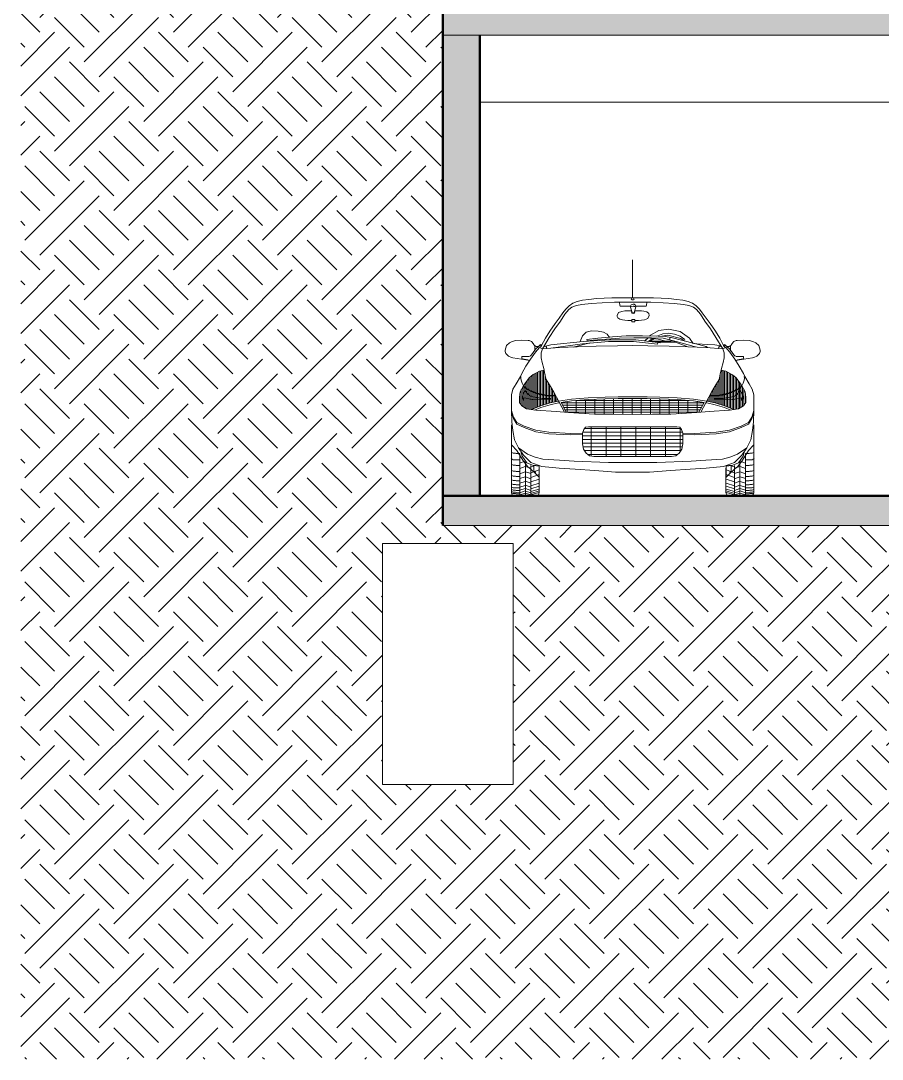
# Model space of a CAD drawing. Header units: millimetres. Extents: x 1135 to 1350, y 205 to 283.
# Drawn here: x 1294.64 to 1300.44, y 206.51 to 213.5 of the extents above; entities that cross this region are included whole.
import ezdxf

# ---------------------------------------------------------------- set-up
doc = ezdxf.new("R2010")
doc.units = ezdxf.units.MM
doc.header["$LTSCALE"] = 10
doc.header["$PDMODE"] = 1
doc.layers.get('0').update_dxf_attribs({"color": 90})
for name, color, linetype, lineweight in [('CARROS', 252, 'Continuous', 13), ('CINZA', 252, 'Continuous', 13), ('HACHT', 90, 'Continuous', 9), ('PAREDES 2', 50, 'Continuous', 50), ('PN-01', 90, 'Continuous', 13)]:
    doc.layers.add(name, color=color, linetype=linetype, lineweight=lineweight)

# ---------------------------------------------------------------- blocks, each defined once
blk = doc.blocks.new('ford ka frente')
for p, q in [((0.0011, 1.3332), (0.0011, 1.5887)), ((-0.2417, 1.3286), (-0.2938, 1.3218)), ((-0.1917, 1.3308), (-0.2417, 1.3286)), ((-0.1383, 1.3332), (-0.1917, 1.3308)), ((-0.0732, 1.3332), (-0.1383, 1.3332)), ((0.0011, 1.3332), (-0.0732, 1.3332)), ((-0.009, 1.3212), (-0.0054, 1.3306)), ((-0.0054, 1.3306), (0.0011, 1.3332)), ((0.0076, 1.3306), (0.0011, 1.3332)), ((0.0011, 1.3332), (0.0753, 1.3332)), ((0.0112, 1.3212), (0.0076, 1.3306)), ((0.0753, 1.3332), (0.1405, 1.3332)), ((0.1405, 1.3332), (0.1938, 1.3308)), ((0.1938, 1.3308), (0.2439, 1.3286)), ((0.2439, 1.3286), (0.2959, 1.3218)), ((-0.4263, 1.2787), (-0.4479, 1.2561)), ((-0.4277, 1.2526), (-0.4082, 1.2687)), ((-0.4017, 1.2953), (-0.4263, 1.2787)), ((-0.4082, 1.2687), (-0.3766, 1.2809)), ((-0.3722, 1.3084), (-0.4017, 1.2953)), ((-0.3766, 1.2809), (-0.3415, 1.2878)), ((-0.3361, 1.3165), (-0.3722, 1.3084)), ((-0.3415, 1.2878), (-0.2787, 1.2944)), ((-0.2938, 1.3218), (-0.3361, 1.3165)), ((-0.2787, 1.2944), (-0.2046, 1.2992)), ((-0.2046, 1.2992), (-0.121, 1.3028)), ((-0.121, 1.3028), (-0.0541, 1.3034)), ((-0.0859, 1.2808), (-0.0875, 1.3031)), ((-0.0541, 1.3034), (0.0011, 1.3034)), ((0.0562, 1.3034), (0.0011, 1.3034)), ((0.1231, 1.3028), (0.0562, 1.3034)), ((0.0953, 1.2808), (0.0969, 1.3031)), ((0.2068, 1.2992), (0.1231, 1.3028)), ((0.2809, 1.2944), (0.2068, 1.2992)), ((0.3436, 1.2878), (0.2809, 1.2944)), ((0.2959, 1.3218), (0.3382, 1.3165)), ((0.3382, 1.3165), (0.3744, 1.3084)), ((0.3788, 1.2809), (0.3436, 1.2878)), ((0.3744, 1.3084), (0.4039, 1.2953)), ((0.4104, 1.2687), (0.3788, 1.2809)), ((0.4039, 1.2953), (0.4284, 1.2787)), ((0.4299, 1.2526), (0.4104, 1.2687)), ((0.4284, 1.2787), (0.4501, 1.2561)), ((-0.4939, 1.1951), (-0.5201, 1.1583)), ((-0.468, 1.2315), (-0.4939, 1.1951)), ((-0.4854, 1.1762), (-0.4549, 1.2214)), ((-0.4479, 1.2561), (-0.468, 1.2315)), ((-0.4549, 1.2214), (-0.4277, 1.2526)), ((0.4571, 1.2214), (0.4299, 1.2526)), ((0.4501, 1.2561), (0.4701, 1.2315)), ((0.4876, 1.1762), (0.4571, 1.2214)), ((0.4701, 1.2315), (0.4961, 1.1951)), ((0.4961, 1.1951), (0.5223, 1.1583)), ((-0.5598, 1.0662), (-0.5218, 1.1224)), ((-0.5201, 1.1583), (-0.5561, 1.1072)), ((-0.5218, 1.1224), (-0.4854, 1.1762)), ((0.0144, 1.1709), (-0.0029, 1.1709)), ((0.524, 1.1224), (0.4876, 1.1762)), ((0.5223, 1.1583), (0.5582, 1.1072)), ((0.5619, 1.0662), (0.524, 1.1224)), ((-0.5854, 1.06), (-0.6116, 1.0124)), ((-0.606, 0.9888), (-0.5598, 1.0662)), ((-0.5561, 1.1072), (-0.5854, 1.06)), ((-0.3521, 1.0391), (-0.337, 1.0768)), ((-0.337, 1.0768), (-0.3127, 1.1011)), ((-0.3127, 1.1011), (-0.2759, 1.1103)), ((-0.3076, 1.0506), (-0.3055, 1.0419)), ((-0.2759, 1.1103), (-0.2314, 1.1086)), ((-0.2314, 1.1086), (-0.1962, 1.1019)), ((-0.1962, 1.1019), (-0.1711, 1.0868)), ((-0.1711, 1.0868), (-0.1543, 1.0651)), ((-0.1531, 1.0566), (-0.152, 1.0494)), ((0.5582, 1.1072), (0.5876, 1.06)), ((0.6082, 0.9888), (0.5619, 1.0662)), ((0.5876, 1.06), (0.6137, 1.0124)), ((-0.6252, 0.9969), (-0.6523, 0.9664)), ((-0.606, 0.9888), (-0.6252, 0.9969)), ((-0.6149, 1.0036), (-0.6187, 0.9995)), ((-0.6116, 1.0124), (-0.6149, 1.0036)), ((-0.606, 0.9888), (-0.6141, 0.9611)), ((-0.4923, 0.9989), (-0.606, 0.9888)), ((-0.3715, 1.0017), (-0.4923, 0.9989)), ((-0.245, 1.0073), (-0.3715, 1.0017)), ((-0.3055, 1.0419), (-0.2652, 1.0468)), ((-0.1017, 1.0087), (-0.245, 1.0073)), ((0.0011, 1.0115), (-0.1017, 1.0087)), ((0.0011, 1.0115), (0.1039, 1.0087)), ((0.1039, 1.0087), (0.2472, 1.0073)), ((0.1516, 1.034), (0.163, 1.0339)), ((0.163, 1.0339), (0.2592, 1.033)), ((0.1685, 1.0199), (0.1699, 1.032)), ((0.2472, 1.0073), (0.3737, 1.0017)), ((0.2592, 1.033), (0.2959, 1.0317)), ((0.3737, 1.0017), (0.4945, 0.9989)), ((0.4137, 1.0249), (0.4325, 1.0235)), ((0.4325, 1.0235), (0.5079, 1.0175)), ((0.4945, 0.9989), (0.6082, 0.9888)), ((0.5079, 1.0175), (0.5547, 1.0149)), ((0.5547, 1.0149), (0.5963, 1.0088)), ((0.6082, 0.9888), (0.6274, 0.9969)), ((0.6082, 0.9888), (0.6163, 0.9611)), ((0.6137, 1.0124), (0.6171, 1.0036)), ((0.6171, 1.0036), (0.6209, 0.9995)), ((0.6209, 0.9995), (0.6274, 0.9969)), ((0.6274, 0.9969), (0.6544, 0.9664)), ((-0.6875, 0.9194), (-0.7169, 0.8724)), ((-0.6523, 0.9664), (-0.6875, 0.9194)), ((-0.6141, 0.9611), (-0.6141, 0.9276)), ((-0.6141, 0.9276), (-0.6072, 0.8976)), ((0.6163, 0.9276), (0.6093, 0.8976)), ((0.6163, 0.9611), (0.6163, 0.9276)), ((0.6544, 0.9664), (0.6897, 0.9194)), ((0.6897, 0.9194), (0.7191, 0.8724)), ((-0.7169, 0.8724), (-0.744, 0.822)), ((-0.6266, 0.8381), (-0.5951, 0.8454)), ((-0.6182, 0.8401), (-0.6182, 0.6049)), ((-0.6082, 0.8424), (-0.6082, 0.608)), ((-0.6072, 0.8976), (-0.5977, 0.8567)), ((-0.5982, 0.8447), (-0.5982, 0.6111)), ((-0.5977, 0.8567), (-0.589, 0.8188)), ((0.5999, 0.8567), (0.5911, 0.8188)), ((0.6288, 0.8381), (0.5973, 0.8454)), ((0.6288, 0.8381), (0.5973, 0.8454)), ((0.6093, 0.8976), (0.5999, 0.8567)), ((0.6003, 0.8447), (0.6003, 0.6111)), ((0.6103, 0.8424), (0.6103, 0.608)), ((0.6203, 0.8401), (0.6203, 0.6049)), ((0.7191, 0.8724), (0.7461, 0.822)), ((-0.7542, 0.8028), (-0.7836, 0.7523)), ((-0.744, 0.822), (-0.7542, 0.8028)), ((-0.7505, 0.8022), (-0.7525, 0.7888)), ((-0.7525, 0.7888), (-0.7497, 0.7769)), ((-0.7497, 0.7769), (-0.7422, 0.7584)), ((-0.7252, 0.7544), (-0.707, 0.7777)), ((-0.7082, 0.7762), (-0.7082, 0.5851)), ((-0.707, 0.7777), (-0.695, 0.7931)), ((-0.6982, 0.789), (-0.6982, 0.5834)), ((-0.695, 0.7931), (-0.6793, 0.8066)), ((-0.6882, 0.799), (-0.6882, 0.5817)), ((-0.6793, 0.8066), (-0.6675, 0.8168)), ((-0.6782, 0.8076), (-0.6782, 0.5819)), ((-0.6682, 0.8161), (-0.6682, 0.5857)), ((-0.6675, 0.8168), (-0.6469, 0.8275)), ((-0.6582, 0.8216), (-0.6582, 0.5895)), ((-0.6482, 0.8268), (-0.6482, 0.5934)), ((-0.6469, 0.8275), (-0.6266, 0.8381)), ((-0.6382, 0.8321), (-0.6382, 0.5972)), ((-0.6282, 0.8373), (-0.6282, 0.6011)), ((-0.589, 0.8188), (-0.5807, 0.7831)), ((-0.5882, 0.8153), (-0.5882, 0.6141)), ((-0.5807, 0.7831), (-0.5528, 0.7359)), ((-0.5782, 0.7788), (-0.5782, 0.6172)), ((0.5829, 0.7831), (0.555, 0.7359)), ((0.5803, 0.7788), (0.5803, 0.6172)), ((0.5911, 0.8188), (0.5829, 0.7831)), ((0.5903, 0.8153), (0.5903, 0.6141)), ((0.649, 0.8275), (0.6288, 0.8381)), ((0.649, 0.8275), (0.6288, 0.8381)), ((0.6303, 0.8373), (0.6303, 0.6011)), ((0.6403, 0.8321), (0.6403, 0.5972)), ((0.6696, 0.8168), (0.649, 0.8275)), ((0.6696, 0.8168), (0.649, 0.8275)), ((0.6503, 0.8268), (0.6503, 0.5934)), ((0.6603, 0.8216), (0.6603, 0.5895)), ((0.6815, 0.8066), (0.6696, 0.8168)), ((0.6815, 0.8066), (0.6696, 0.8168)), ((0.6703, 0.8161), (0.6703, 0.5857)), ((0.6803, 0.8076), (0.6803, 0.5819)), ((0.6972, 0.7931), (0.6815, 0.8066)), ((0.6972, 0.7931), (0.6815, 0.8066)), ((0.6903, 0.799), (0.6903, 0.5817)), ((0.7092, 0.7777), (0.6972, 0.7931)), ((0.7092, 0.7777), (0.6972, 0.7931)), ((0.7003, 0.789), (0.7003, 0.5834)), ((0.7274, 0.7544), (0.7092, 0.7777)), ((0.7274, 0.7544), (0.7092, 0.7777)), ((0.7103, 0.7762), (0.7103, 0.5851)), ((0.7519, 0.7769), (0.7444, 0.7584)), ((0.7519, 0.7769), (0.7444, 0.7584)), ((0.7461, 0.822), (0.7564, 0.8028)), ((0.7547, 0.7888), (0.7519, 0.7769)), ((0.7547, 0.7888), (0.7519, 0.7769)), ((0.7527, 0.8022), (0.7547, 0.7888)), ((0.7527, 0.8022), (0.7547, 0.7888)), ((0.7564, 0.8028), (0.7858, 0.7523)), ((-0.8043, 0.7168), (-0.8139, 0.6796)), ((-0.7836, 0.7523), (-0.8043, 0.7168)), ((-0.7567, 0.6993), (-0.7611, 0.6625)), ((-0.7345, 0.7391), (-0.7567, 0.6993)), ((-0.7482, 0.7146), (-0.7482, 0.6098)), ((-0.7422, 0.7584), (-0.7345, 0.7391)), ((-0.7382, 0.7326), (-0.7382, 0.601)), ((-0.7345, 0.7391), (-0.7252, 0.7544)), ((-0.7282, 0.7495), (-0.7282, 0.5951)), ((-0.7182, 0.7634), (-0.7182, 0.5892)), ((-0.5682, 0.7619), (-0.5682, 0.6202)), ((-0.5582, 0.7449), (-0.5582, 0.6233)), ((-0.5528, 0.7359), (-0.5297, 0.6978)), ((-0.5482, 0.7282), (-0.5482, 0.6259)), ((-0.5382, 0.7117), (-0.5382, 0.6282)), ((0.555, 0.7359), (0.5319, 0.6978)), ((0.5403, 0.7117), (0.5403, 0.6282)), ((0.5503, 0.7282), (0.5503, 0.6259)), ((0.5603, 0.7449), (0.5603, 0.6233)), ((0.5703, 0.7619), (0.5703, 0.6202)), ((0.7203, 0.7634), (0.7203, 0.5892)), ((0.7367, 0.7391), (0.7274, 0.7544)), ((0.7367, 0.7391), (0.7274, 0.7544)), ((0.7303, 0.7495), (0.7303, 0.5951)), ((0.7444, 0.7584), (0.7367, 0.7391)), ((0.7444, 0.7584), (0.7367, 0.7391)), ((0.7367, 0.7391), (0.7588, 0.6993)), ((0.7403, 0.7326), (0.7403, 0.601)), ((0.7503, 0.7146), (0.7503, 0.6098)), ((0.7588, 0.6993), (0.7632, 0.6625)), ((0.7858, 0.7523), (0.8064, 0.7168)), ((0.8064, 0.7168), (0.8161, 0.6796)), ((-0.8139, 0.6796), (-0.8139, 0.637)), ((-0.8139, 0.6694), (-0.8139, 0.6268)), ((-0.8139, 0.637), (-0.8139, 0.5736)), ((-0.7611, 0.6625), (-0.7611, 0.6285)), ((-0.7582, 0.6868), (-0.7582, 0.6243)), ((-0.7323, 0.6437), (-0.7382, 0.6425)), ((-0.7321, 0.6585), (-0.7323, 0.6437)), ((-0.6729, 0.6487), (-0.7321, 0.6585)), ((-0.6183, 0.6511), (-0.6729, 0.6487)), ((-0.6682, 0.6663), (-0.6082, 0.6549)), ((-0.5482, 0.6468), (-0.6183, 0.6511)), ((-0.6082, 0.6549), (-0.5482, 0.6549)), ((-0.5539, 0.6246), (-0.4974, 0.6376)), ((-0.5482, 0.6549), (-0.5482, 0.6468)), ((-0.5297, 0.6978), (-0.4575, 0.563)), ((-0.5282, 0.6949), (-0.5282, 0.6305)), ((-0.5182, 0.6762), (-0.5182, 0.6328)), ((-0.5082, 0.6576), (-0.5082, 0.6351)), ((-0.4982, 0.6389), (-0.4982, 0.6374)), ((-0.4974, 0.6376), (-0.4096, 0.6506)), ((-0.4803, 0.6281), (-0.4096, 0.6385)), ((-0.4407, 0.5619), (-0.4407, 0.6339)), ((-0.4096, 0.6506), (-0.2989, 0.6592)), ((-0.4096, 0.6385), (-0.2989, 0.6472)), ((-0.3782, 0.5579), (-0.3782, 0.641)), ((-0.3765, 0.6411), (0.3787, 0.6411)), ((-0.3157, 0.5539), (-0.3157, 0.6459)), ((-0.2989, 0.6592), (-0.1828, 0.6636)), ((-0.2989, 0.6472), (-0.1828, 0.6515)), ((-0.2532, 0.5499), (-0.2532, 0.6489)), ((-0.1907, 0.5494), (-0.1907, 0.6512)), ((-0.1828, 0.6636), (-0.096, 0.6668)), ((-0.1828, 0.6515), (-0.096, 0.6548)), ((-0.1282, 0.5489), (-0.1282, 0.6536)), ((-0.096, 0.6668), (0.0011, 0.6668)), ((-0.096, 0.6548), (0.0011, 0.6548)), ((-0.0657, 0.5483), (-0.0657, 0.6548)), ((-0.0032, 0.5478), (-0.0032, 0.6548)), ((0.0981, 0.6668), (0.0011, 0.6668)), ((0.0981, 0.6548), (0.0011, 0.6548)), ((0.0593, 0.5483), (0.0593, 0.6548)), ((0.1849, 0.6636), (0.0981, 0.6668)), ((0.1849, 0.6515), (0.0981, 0.6548)), ((0.1218, 0.5488), (0.1218, 0.6539)), ((0.1843, 0.5493), (0.1843, 0.6516)), ((0.301, 0.6592), (0.1849, 0.6636)), ((0.301, 0.6472), (0.1849, 0.6515)), ((0.2468, 0.5499), (0.2468, 0.6492)), ((0.4117, 0.6506), (0.301, 0.6592)), ((0.4117, 0.6385), (0.301, 0.6472)), ((0.3093, 0.5533), (0.3093, 0.6465)), ((0.3718, 0.5574), (0.3718, 0.6416)), ((0.4996, 0.6376), (0.4117, 0.6506)), ((0.4824, 0.6281), (0.4117, 0.6385)), ((0.4343, 0.5614), (0.4343, 0.6352)), ((0.5319, 0.6978), (0.4597, 0.563)), ((0.556, 0.6246), (0.4996, 0.6376)), ((0.5003, 0.6389), (0.5003, 0.6374)), ((0.5103, 0.6576), (0.5103, 0.6351)), ((0.5203, 0.6762), (0.5203, 0.6328)), ((0.5303, 0.6949), (0.5303, 0.6305)), ((0.5503, 0.6549), (0.5503, 0.6468)), ((0.6103, 0.6549), (0.5503, 0.6549)), ((0.5503, 0.6468), (0.6205, 0.6511)), ((0.6703, 0.6663), (0.6103, 0.6549)), ((0.6205, 0.6511), (0.675, 0.6487)), ((0.675, 0.6487), (0.7343, 0.6585)), ((0.7343, 0.6585), (0.7344, 0.6437)), ((0.7344, 0.6437), (0.7403, 0.6425)), ((0.7603, 0.6868), (0.7603, 0.6243)), ((0.7632, 0.6625), (0.7632, 0.6285)), ((0.8161, 0.6796), (0.8161, 0.637)), ((0.8161, 0.6694), (0.8161, 0.6268)), ((0.8161, 0.637), (0.8161, 0.5736)), ((-0.8139, 0.6268), (-0.8139, 0.5634)), ((-0.8139, 0.5736), (-0.8117, 0.4979)), ((-0.8139, 0.5736), (-0.8009, 0.5298)), ((-0.8139, 0.5634), (-0.8009, 0.5196)), ((-0.7611, 0.6285), (-0.7449, 0.6049)), ((-0.7449, 0.6049), (-0.7124, 0.5858)), ((-0.7124, 0.5858), (-0.6504, 0.5755)), ((-0.6814, 0.5806), (-0.6179, 0.605)), ((-0.6595, 0.577), (-0.6179, 0.593)), ((-0.6504, 0.5755), (-0.5131, 0.5666)), ((-0.6179, 0.605), (-0.5539, 0.6246)), ((-0.6179, 0.593), (-0.5539, 0.6125)), ((-0.5539, 0.6125), (-0.4974, 0.6255)), ((-0.5131, 0.5666), (-0.4304, 0.5613)), ((-0.4974, 0.6255), (-0.4915, 0.6264)), ((-0.4803, 0.6281), (-0.4454, 0.563)), ((-0.4789, 0.6255), (0.4811, 0.6255)), ((-0.4705, 0.6099), (0.4727, 0.6099)), ((-0.4622, 0.5942), (0.4643, 0.5942)), ((-0.4538, 0.5786), (0.4559, 0.5786)), ((-0.4454, 0.563), (0.4476, 0.563)), ((-0.4304, 0.5613), (-0.2548, 0.55)), ((0.4326, 0.5613), (0.257, 0.55)), ((0.5153, 0.5666), (0.4326, 0.5613)), ((0.4824, 0.6281), (0.4476, 0.563)), ((0.4996, 0.6255), (0.4936, 0.6264)), ((0.556, 0.6125), (0.4996, 0.6255)), ((0.6525, 0.5755), (0.5153, 0.5666)), ((0.62, 0.605), (0.556, 0.6246)), ((0.62, 0.593), (0.556, 0.6125)), ((0.6835, 0.5806), (0.62, 0.605)), ((0.6617, 0.577), (0.62, 0.593)), ((0.7145, 0.5858), (0.6525, 0.5755)), ((0.747, 0.6049), (0.7145, 0.5858)), ((0.7632, 0.6285), (0.747, 0.6049)), ((0.8161, 0.5736), (0.8031, 0.5298)), ((0.8161, 0.5634), (0.8031, 0.5196)), ((0.8161, 0.5736), (0.8139, 0.4979)), ((0.8161, 0.6268), (0.8161, 0.5634)), ((-0.8117, 0.4979), (-0.8061, 0.4387)), ((-0.8009, 0.5298), (-0.7779, 0.4929)), ((-0.8009, 0.5196), (-0.7779, 0.4827)), ((-0.7779, 0.4929), (-0.7294, 0.4687)), ((-0.2548, 0.55), (-0.1323, 0.5489)), ((-0.1323, 0.5489), (0.0011, 0.5478)), ((0.1345, 0.5489), (0.0011, 0.5478)), ((0.257, 0.55), (0.1345, 0.5489)), ((0.78, 0.4929), (0.7316, 0.4687)), ((0.8031, 0.5298), (0.78, 0.4929)), ((0.8031, 0.5196), (0.78, 0.4827)), ((0.8139, 0.4979), (0.8082, 0.4387)), ((-0.8061, 0.4387), (-0.7948, 0.3767)), ((-0.7779, 0.4827), (-0.7294, 0.4585)), ((-0.7294, 0.4687), (-0.6509, 0.441)), ((-0.7294, 0.4585), (-0.6509, 0.4308)), ((-0.6509, 0.441), (-0.5621, 0.4272)), ((-0.6509, 0.4308), (-0.5621, 0.417)), ((-0.5621, 0.4272), (-0.4171, 0.4197)), ((-0.4171, 0.4197), (-0.337, 0.4224)), ((-0.3278, 0.446), (-0.337, 0.4224)), ((-0.337, 0.4224), (-0.337, 0.3828)), ((-0.3346, 0.4286), (0.3368, 0.4286)), ((-0.3169, 0.4612), (-0.3278, 0.446)), ((-0.3223, 0.4536), (0.3245, 0.4536)), ((-0.2958, 0.4648), (-0.3169, 0.4612)), ((0.0011, 0.4648), (-0.2958, 0.4648)), ((-0.2782, 0.2675), (-0.2782, 0.4648)), ((-0.1782, 0.2653), (-0.1782, 0.4648)), ((-0.0782, 0.2653), (-0.0782, 0.4648)), ((0.0011, 0.4648), (0.298, 0.4648)), ((0.0218, 0.2653), (0.0218, 0.4648)), ((0.1218, 0.2653), (0.1218, 0.4648)), ((0.2218, 0.2653), (0.2218, 0.4648)), ((0.298, 0.4648), (0.3191, 0.4612)), ((0.3191, 0.4612), (0.3299, 0.446)), ((0.3218, 0.298), (0.3218, 0.4573)), ((0.3299, 0.446), (0.3392, 0.4224)), ((0.3392, 0.4224), (0.3392, 0.3828)), ((0.4192, 0.4197), (0.3392, 0.4224)), ((0.5642, 0.4272), (0.4192, 0.4197)), ((0.6531, 0.441), (0.5642, 0.4272)), ((0.6531, 0.4308), (0.5642, 0.417)), ((0.7316, 0.4687), (0.6531, 0.441)), ((0.7316, 0.4585), (0.6531, 0.4308)), ((0.78, 0.4827), (0.7316, 0.4585)), ((0.8082, 0.4387), (0.797, 0.3767)), ((-0.7948, 0.3767), (-0.7666, 0.3217)), ((-0.5621, 0.417), (-0.4171, 0.4094)), ((-0.4171, 0.4094), (-0.337, 0.4121)), ((-0.337, 0.4036), (0.3392, 0.4036)), ((-0.337, 0.3828), (-0.337, 0.3502)), ((-0.337, 0.3786), (0.3392, 0.3786)), ((-0.337, 0.3536), (0.3392, 0.3536)), ((-0.337, 0.3502), (-0.3292, 0.3147)), ((0.3392, 0.3502), (0.3314, 0.3147)), ((0.4192, 0.4094), (0.3392, 0.4121)), ((0.3392, 0.3828), (0.3392, 0.3502)), ((0.5642, 0.417), (0.4192, 0.4094)), ((0.797, 0.3767), (0.7687, 0.3217)), ((-0.7057, 0.2798), (-0.7666, 0.3217)), ((-0.7666, 0.3217), (-0.7341, 0.2737)), ((-0.654, 0.2597), (-0.7057, 0.2798)), ((-0.3323, 0.3286), (0.3345, 0.3286)), ((-0.3292, 0.3147), (-0.3125, 0.2856)), ((-0.3229, 0.3036), (0.325, 0.3036)), ((-0.3125, 0.2856), (-0.29, 0.2689)), ((0.3147, 0.2856), (0.2922, 0.2689)), ((0.3314, 0.3147), (0.3147, 0.2856)), ((0.6562, 0.2597), (0.7078, 0.2798)), ((0.7078, 0.2798), (0.7687, 0.3217)), ((0.7687, 0.3217), (0.7363, 0.2737)), ((-0.7341, 0.2737), (-0.6847, 0.2244)), ((-0.6847, 0.2244), (-0.6099, 0.1976)), ((-0.6027, 0.2456), (-0.654, 0.2597)), ((-0.4911, 0.2387), (-0.6027, 0.2456)), ((-0.3922, 0.2326), (-0.4911, 0.2387)), ((-0.1623, 0.2229), (-0.3922, 0.2326)), ((-0.3031, 0.2786), (0.3052, 0.2786)), ((-0.29, 0.2689), (-0.2595, 0.2653)), ((-0.2595, 0.2653), (0.0011, 0.2653)), ((0.0011, 0.2229), (-0.1623, 0.2229)), ((0.2617, 0.2653), (0.0011, 0.2653)), ((0.0011, 0.2229), (0.1644, 0.2229)), ((0.1644, 0.2229), (0.3944, 0.2326)), ((0.2922, 0.2689), (0.2617, 0.2653)), ((0.3944, 0.2326), (0.4933, 0.2387)), ((0.4933, 0.2387), (0.6048, 0.2456)), ((0.6048, 0.2456), (0.6562, 0.2597)), ((0.6869, 0.2244), (0.6121, 0.1976)), ((0.7363, 0.2737), (0.6869, 0.2244)), ((-0.6099, 0.1976), (-0.4928, 0.1849)), ((-0.4928, 0.1849), (-0.3869, 0.1779)), ((-0.3869, 0.1779), (-0.253, 0.1689)), ((-0.253, 0.1689), (-0.1134, 0.1596)), ((-0.1134, 0.1596), (0.0011, 0.1596)), ((0.1155, 0.1596), (0.0011, 0.1596)), ((0.2552, 0.1689), (0.1155, 0.1596)), ((0.3891, 0.1779), (0.2552, 0.1689)), ((0.4949, 0.1849), (0.3891, 0.1779)), ((0.6121, 0.1976), (0.4949, 0.1849))]:
    blk.add_line(p, q)
at = {"linetype": 'Continuous'}
for p, q in [((-0.0859, 1.2808), (-0.0857, 1.2795)), ((-0.0857, 1.2795), (-0.0835, 1.2771)), ((-0.0835, 1.2771), (-0.0768, 1.2758)), ((-0.0768, 1.2758), (-0.0162, 1.2758)), ((-0.0162, 1.2758), (-0.0141, 1.271)), ((-0.013, 1.2721), (-0.0126, 1.2767)), ((-0.013, 1.271), (-0.0105, 1.2721)), ((-0.0126, 1.2767), (-0.0085, 1.2853)), ((-0.0124, 1.2684), (-0.0039, 1.2411)), ((-0.0105, 1.2721), (-0.0043, 1.2742)), ((-0.0085, 1.2853), (0.0041, 1.2899)), ((-0.0043, 1.2742), (0.0036, 1.2753)), ((0.0036, 1.2753), (0.0058, 1.2752)), ((0.0041, 1.2899), (0.008, 1.2896)), ((0.0058, 1.2752), (0.008, 1.275)), ((0.008, 1.2896), (0.0113, 1.2889)), ((0.008, 1.275), (0.0104, 1.2747)), ((0.0104, 1.2747), (0.0165, 1.2734)), ((0.0113, 1.2889), (0.0141, 1.2877)), ((0.0225, 1.271), (0.0134, 1.2411)), ((0.0141, 1.2877), (0.0205, 1.2819)), ((0.0165, 1.2734), (0.0212, 1.2721)), ((0.0205, 1.2819), (0.0231, 1.2759)), ((0.0212, 1.2721), (0.023, 1.2715)), ((0.0252, 1.2758), (0.023, 1.271)), ((0.0231, 1.2759), (0.0235, 1.2732)), ((0.0858, 1.2758), (0.0252, 1.2758)), ((0.0925, 1.2771), (0.0858, 1.2758)), ((0.0947, 1.2795), (0.0925, 1.2771)), ((0.0949, 1.2808), (0.0947, 1.2795)), ((-0.0932, 1.2333), (-0.1028, 1.213)), ((-0.1028, 1.213), (-0.1023, 1.2073)), ((-0.1023, 1.2073), (-0.1009, 1.2023)), ((-0.1009, 1.2023), (-0.0986, 1.1982)), ((-0.0986, 1.1982), (-0.0849, 1.1883)), ((-0.0721, 1.2411), (-0.0932, 1.2333)), ((-0.0849, 1.1883), (-0.0671, 1.1842)), ((-0.0508, 1.2438), (-0.0721, 1.2411)), ((-0.0319, 1.2454), (-0.0508, 1.2438)), ((-0.0152, 1.2457), (-0.0319, 1.2454)), ((-0.008, 1.2457), (-0.0152, 1.2457)), ((-0.0054, 1.2321), (-0.0074, 1.2375)), ((-0.0012, 1.2283), (-0.0054, 1.2321)), ((-0.0039, 1.2411), (-0.0034, 1.2386)), ((-0.0034, 1.2386), (-0.0012, 1.2339)), ((-0.0012, 1.2339), (0.0036, 1.2314)), ((0.0045, 1.2268), (-0.0012, 1.2283)), ((0.0102, 1.2283), (0.0045, 1.2268)), ((0.0107, 1.2339), (0.0059, 1.2314)), ((0.0144, 1.2321), (0.0102, 1.2283)), ((0.0129, 1.2386), (0.0107, 1.2339)), ((0.0134, 1.2411), (0.0129, 1.2386)), ((0.0164, 1.2375), (0.0144, 1.2321)), ((0.0177, 1.2457), (0.0249, 1.2457)), ((0.0249, 1.2457), (0.0415, 1.2454)), ((0.0415, 1.2454), (0.0604, 1.2438)), ((0.0604, 1.2438), (0.0773, 1.2418)), ((0.0773, 1.2418), (0.0955, 1.2374)), ((0.1029, 1.1928), (0.0817, 1.185)), ((0.0955, 1.2374), (0.109, 1.2267)), ((0.1125, 1.213), (0.1029, 1.1928)), ((0.109, 1.2267), (0.1109, 1.2228)), ((0.1109, 1.2228), (0.1121, 1.2182)), ((0.1121, 1.2182), (0.1125, 1.213)), ((-0.0671, 1.1842), (-0.0508, 1.1823)), ((-0.0508, 1.1823), (-0.0319, 1.1807)), ((-0.0319, 1.1807), (-0.0152, 1.1804)), ((-0.0152, 1.1804), (-0.0049, 1.1805)), ((-0.0049, 1.1841), (-0.0049, 1.1729)), ((-0.0029, 1.1861), (0.0144, 1.1861)), ((0.0164, 1.1841), (0.0164, 1.1729)), ((0.0249, 1.1804), (0.0164, 1.1804)), ((0.0415, 1.1807), (0.0249, 1.1804)), ((0.0604, 1.1823), (0.0415, 1.1807)), ((0.0817, 1.185), (0.0604, 1.1823)), ((0.177, 1.1113), (0.2415, 1.122)), ((0.2415, 1.122), (0.3201, 1.1058)), ((-0.3319, 1.0375), (-0.1496, 1.0496)), ((-0.234, 1.0598), (-0.3076, 1.0506)), ((-0.2652, 1.0468), (-0.1743, 1.055)), ((-0.1335, 1.0704), (-0.234, 1.0598)), ((-0.1743, 1.055), (-0.0885, 1.0615)), ((-0.1496, 1.0496), (0.0224, 1.0487)), ((-0.0418, 1.0764), (-0.1335, 1.0704)), ((-0.0885, 1.0615), (0.0089, 1.0639)), ((0.0668, 1.0763), (-0.0418, 1.0764)), ((0.0089, 1.0639), (0.1282, 1.0634)), ((0.0224, 1.0487), (0.1879, 1.0299)), ((0.1724, 1.074), (0.0668, 1.0763)), ((0.0839, 1.0417), (0.1045, 1.0635)), ((0.1066, 1.0392), (0.137, 1.0576)), ((0.1145, 1.0383), (0.1491, 1.0562)), ((0.1156, 1.0752), (0.1214, 1.0814)), ((0.1192, 1.0597), (0.1725, 1.0534)), ((0.1214, 1.0814), (0.177, 1.1113)), ((0.1282, 1.0634), (0.2069, 1.0596)), ((0.1645, 1.0742), (0.1699, 1.0775)), ((0.1699, 1.0775), (0.2043, 1.0893)), ((0.22, 1.0727), (0.1724, 1.074)), ((0.1725, 1.0534), (0.225, 1.041)), ((0.198, 1.0733), (0.239, 1.081)), ((0.2043, 1.0893), (0.2415, 1.0934)), ((0.2069, 1.0596), (0.2938, 1.0387)), ((0.2612, 1.0652), (0.22, 1.0727)), ((0.239, 1.081), (0.3261, 1.0587)), ((0.2415, 1.0934), (0.2825, 1.0884)), ((0.2526, 1.066), (0.2481, 1.0503)), ((0.4949, 1.0035), (0.2612, 1.0652)), ((0.2825, 1.0884), (0.3199, 1.0742)), ((0.3199, 1.0742), (0.3523, 1.052)), ((0.3201, 1.1058), (0.3838, 1.0617)), ((0.3261, 1.0587), (0.3517, 1.0413)), ((0.3838, 1.0617), (0.4075, 1.0254)), ((-0.8478, 1.0117), (-0.8569, 0.9788)), ((-0.8569, 0.9788), (-0.8563, 0.9709)), ((-0.8281, 1.0302), (-0.8478, 1.0117)), ((-0.8088, 1.0392), (-0.8281, 1.0302)), ((-0.7843, 1.0441), (-0.8088, 1.0392)), ((-0.7464, 1.0466), (-0.7843, 1.0441)), ((-0.7031, 1.0461), (-0.7464, 1.0466)), ((-0.6958, 1.0447), (-0.7031, 1.0461)), ((-0.6803, 1.0382), (-0.6958, 1.0447)), ((-0.6667, 1.0229), (-0.6803, 1.0382)), ((-0.6695, 0.9651), (-0.6534, 0.9864)), ((-0.6655, 1.0192), (-0.6667, 1.0229)), ((-0.6604, 1.0115), (-0.6655, 1.0192)), ((-0.6491, 1.0055), (-0.6604, 1.0115)), ((-0.6582, 1.0071), (-0.6582, 0.9742)), ((-0.6534, 0.9864), (-0.6306, 1.0064)), ((-0.6373, 1.0043), (-0.6491, 1.0055)), ((-0.6287, 1.0071), (-0.6373, 1.0043)), ((-0.6306, 1.0064), (-0.614, 1.0178)), ((-0.6226, 1.0143), (-0.6287, 1.0071)), ((-0.622, 1.0155), (-0.6226, 1.0143)), ((-0.6214, 1.0168), (-0.622, 1.0155)), ((-0.6209, 1.0183), (-0.6214, 1.0168)), ((-0.614, 1.0178), (-0.6179, 1.0004)), ((-0.5974, 1.0033), (-0.5862, 1.0075)), ((-0.5862, 1.0075), (-0.5487, 1.0168)), ((-0.5825, 1.0075), (-0.5769, 0.9963)), ((-0.5506, 0.9944), (-0.3356, 1.0226)), ((-0.5487, 1.0168), (-0.3319, 1.0375)), ((-0.2851, 1.0282), (-0.4, 1.001)), ((-0.3356, 1.0226), (-0.1612, 1.0388)), ((-0.1612, 1.0388), (0.0069, 1.0379)), ((0.0069, 1.0379), (0.1685, 1.0199)), ((0.1167, 1.041), (0.2733, 1.041)), ((0.2724, 1.0409), (0.3717, 1.0017)), ((0.2938, 1.0387), (0.416, 1.0057)), ((0.416, 1.0057), (0.4358, 1.0002)), ((0.4931, 1.0016), (0.4923, 0.9989)), ((0.5054, 0.9979), (0.4949, 1.0035)), ((0.5847, 1.0075), (0.579, 0.9963)), ((0.5995, 1.0033), (0.5884, 1.0075)), ((0.6328, 1.0064), (0.6162, 1.0178)), ((0.6162, 1.0178), (0.62, 1.0004)), ((0.6231, 1.0183), (0.6236, 1.0168)), ((0.6236, 1.0168), (0.6242, 1.0155)), ((0.6242, 1.0155), (0.6248, 1.0143)), ((0.6248, 1.0143), (0.6308, 1.0071)), ((0.6308, 1.0071), (0.6395, 1.0043)), ((0.6556, 0.9864), (0.6328, 1.0064)), ((0.6395, 1.0043), (0.6512, 1.0055)), ((0.6512, 1.0055), (0.6626, 1.0115)), ((0.6717, 0.9651), (0.6556, 0.9864)), ((0.6604, 1.0071), (0.6604, 0.9742)), ((0.6626, 1.0115), (0.6677, 1.0192)), ((0.6677, 1.0192), (0.6689, 1.0229)), ((0.6689, 1.0229), (0.6825, 1.0382)), ((0.6825, 1.0382), (0.6979, 1.0447)), ((0.6979, 1.0447), (0.7053, 1.0461)), ((0.7053, 1.0461), (0.7486, 1.0466)), ((0.7486, 1.0466), (0.7864, 1.0441)), ((0.7864, 1.0441), (0.811, 1.0392)), ((0.811, 1.0392), (0.8302, 1.0302)), ((0.8302, 1.0302), (0.85, 1.0117)), ((0.85, 1.0117), (0.8591, 0.9788)), ((0.8591, 0.9788), (0.8584, 0.9709)), ((-0.8563, 0.9709), (-0.8545, 0.9639)), ((-0.8545, 0.9639), (-0.8517, 0.9576)), ((-0.8517, 0.9576), (-0.8339, 0.9396)), ((-0.8339, 0.9396), (-0.8147, 0.931)), ((-0.8147, 0.931), (-0.8057, 0.9287)), ((-0.8057, 0.9287), (-0.7179, 0.9141)), ((-0.7457, 0.9259), (-0.7443, 0.9364)), ((-0.7426, 0.9216), (-0.7457, 0.9259)), ((-0.7443, 0.9364), (-0.6924, 0.9368)), ((-0.7404, 0.9207), (-0.7426, 0.9216)), ((-0.7045, 0.914), (-0.7404, 0.9207)), ((-0.7179, 0.9141), (-0.6937, 0.9096)), ((-0.6926, 0.9113), (-0.7045, 0.914)), ((-0.6883, 0.9398), (-0.6791, 0.9491)), ((-0.6791, 0.9491), (-0.6695, 0.9651)), ((0.6813, 0.9491), (0.6717, 0.9651)), ((0.6905, 0.9398), (0.6813, 0.9491)), ((0.7465, 0.9364), (0.6945, 0.9368)), ((0.6947, 0.9113), (0.7067, 0.914)), ((0.72, 0.9141), (0.6959, 0.9096)), ((0.7067, 0.914), (0.7426, 0.9207)), ((0.8079, 0.9287), (0.72, 0.9141)), ((0.7426, 0.9207), (0.7448, 0.9216)), ((0.7448, 0.9216), (0.7478, 0.9259)), ((0.7478, 0.9259), (0.7465, 0.9364)), ((0.8169, 0.931), (0.8079, 0.9287)), ((0.8361, 0.9396), (0.8169, 0.931)), ((0.8538, 0.9576), (0.8361, 0.9396)), ((0.8566, 0.9639), (0.8538, 0.9576)), ((0.8584, 0.9709), (0.8566, 0.9639)), ((-0.8139, 0.4767), (-0.8139, 0.0214)), ((0.8161, 0.4767), (0.8161, 0.0214)), ((-0.8164, 0.2938), (-0.8038, 0.2869)), ((-0.8116, 0.3398), (-0.7789, 0.3039)), ((-0.8038, 0.2869), (-0.7873, 0.2869)), ((-0.7873, 0.2869), (-0.7829, 0.2852)), ((-0.7829, 0.2852), (-0.7587, 0.2852)), ((-0.7789, 0.3039), (-0.738, 0.2405)), ((-0.7593, 0.2839), (-0.7593, 0.0055)), ((-0.7434, 0.2673), (-0.7516, 0.2996)), ((0.7811, 0.3039), (0.7402, 0.2405)), ((0.7455, 0.2673), (0.7538, 0.2996)), ((0.785, 0.2852), (0.7608, 0.2852)), ((0.7615, 0.2839), (0.7615, 0.0055)), ((0.8138, 0.3398), (0.7811, 0.3039)), ((0.7894, 0.2869), (0.785, 0.2852)), ((0.8059, 0.2869), (0.7894, 0.2869)), ((0.8186, 0.2938), (0.8059, 0.2869)), ((-0.8164, 0.2498), (-0.8038, 0.2429)), ((-0.8164, 0.2124), (-0.8038, 0.2055)), ((-0.8038, 0.2429), (-0.7873, 0.2429)), ((-0.7873, 0.2429), (-0.7829, 0.2412)), ((-0.7829, 0.2412), (-0.7587, 0.2412)), ((-0.7222, 0.2322), (-0.7595, 0.2202)), ((-0.711, 0.2226), (-0.7436, 0.2673)), ((-0.7107, 0.2225), (-0.7434, 0.2673)), ((-0.738, 0.2405), (-0.7065, 0.197)), ((-0.7202, 0.2267), (-0.7202, 0.0015)), ((-0.6735, 0.2061), (-0.711, 0.2226)), ((-0.6732, 0.2061), (-0.7107, 0.2225)), ((0.6754, 0.2061), (0.7129, 0.2225)), ((0.6757, 0.2061), (0.7132, 0.2226)), ((0.7402, 0.2405), (0.7087, 0.197)), ((0.7129, 0.2225), (0.7455, 0.2673)), ((0.7132, 0.2226), (0.7458, 0.2673)), ((0.7224, 0.2267), (0.7224, 0.0015)), ((0.7243, 0.2322), (0.7617, 0.2202)), ((0.785, 0.2412), (0.7608, 0.2412)), ((0.7894, 0.2429), (0.785, 0.2412)), ((0.8059, 0.2429), (0.7894, 0.2429)), ((0.8186, 0.2498), (0.8059, 0.2429)), ((0.8186, 0.2124), (0.8059, 0.2055)), ((-0.8164, 0.1728), (-0.8038, 0.166)), ((-0.8038, 0.2055), (-0.7873, 0.2055)), ((-0.8038, 0.166), (-0.7873, 0.166)), ((-0.7873, 0.2055), (-0.7829, 0.2038)), ((-0.7873, 0.166), (-0.7829, 0.1642)), ((-0.7829, 0.2038), (-0.7587, 0.2038)), ((-0.7829, 0.1642), (-0.7587, 0.1642)), ((-0.7216, 0.1963), (-0.759, 0.1843)), ((-0.7216, 0.1606), (-0.759, 0.1486)), ((-0.7211, 0.1975), (-0.6837, 0.1849)), ((-0.7211, 0.1614), (-0.6837, 0.1487)), ((-0.7065, 0.197), (-0.6843, 0.178)), ((-0.6843, 0.178), (-0.6525, 0.1494)), ((-0.6523, 0.2043), (-0.6837, 0.1939)), ((-0.6837, 0.0055), (-0.6837, 0.2043)), ((-0.6292, 0.1735), (-0.6837, 0.1548)), ((-0.628, 0.1429), (-0.6837, 0.1234)), ((-0.6556, 0.2038), (-0.6735, 0.2061)), ((-0.6553, 0.2037), (-0.6732, 0.2061)), ((-0.6632, 0.171), (-0.6632, 0.2039)), ((-0.6632, 0.2039), (-0.6297, 0.1993)), ((-0.66, 0.1611), (-0.6632, 0.171)), ((-0.654, 0.1585), (-0.66, 0.1611)), ((-0.6473, 0.2026), (-0.6553, 0.2037)), ((-0.6508, 0.1586), (-0.654, 0.1585)), ((-0.6525, 0.1494), (-0.6292, 0.1245)), ((-0.6384, 0.2014), (-0.6473, 0.2026)), ((-0.6289, 0.2002), (-0.6384, 0.2014)), ((-0.6292, 0.1245), (-0.6289, 0.2002)), ((-0.6271, 0.0216), (-0.6271, 0.1846)), ((0.6292, 0.0216), (0.6292, 0.1846)), ((0.6301, 0.1429), (0.6859, 0.1234)), ((0.6311, 0.2002), (0.6405, 0.2014)), ((0.6314, 0.1245), (0.6311, 0.2002)), ((0.6314, 0.1735), (0.6859, 0.1548)), ((0.6547, 0.1494), (0.6314, 0.1245)), ((0.6653, 0.2039), (0.6319, 0.1993)), ((0.6405, 0.2014), (0.6495, 0.2026)), ((0.6495, 0.2026), (0.6574, 0.2037)), ((0.653, 0.1586), (0.6562, 0.1585)), ((0.6545, 0.2043), (0.6859, 0.1939)), ((0.6864, 0.178), (0.6547, 0.1494)), ((0.6562, 0.1585), (0.6621, 0.1611)), ((0.6574, 0.2037), (0.6754, 0.2061)), ((0.6577, 0.2038), (0.6757, 0.2061)), ((0.6621, 0.1611), (0.6653, 0.171)), ((0.6653, 0.171), (0.6653, 0.2039)), ((0.6859, 0.0055), (0.6859, 0.2043)), ((0.7232, 0.1975), (0.6859, 0.1849)), ((0.7232, 0.1614), (0.6859, 0.1487)), ((0.7087, 0.197), (0.6864, 0.178)), ((0.7238, 0.1963), (0.7612, 0.1843)), ((0.7238, 0.1606), (0.7612, 0.1486)), ((0.785, 0.2038), (0.7608, 0.2038)), ((0.785, 0.1642), (0.7608, 0.1642)), ((0.7894, 0.2055), (0.785, 0.2038)), ((0.7894, 0.166), (0.785, 0.1642)), ((0.8059, 0.2055), (0.7894, 0.2055)), ((0.8059, 0.166), (0.7894, 0.166)), ((0.8186, 0.1728), (0.8059, 0.166)), ((-0.8164, 0.1384), (-0.8038, 0.1315)), ((-0.8164, 0.1087), (-0.8038, 0.1019)), ((-0.8164, 0.0829), (-0.8038, 0.0761)), ((-0.8038, 0.1315), (-0.7873, 0.1315)), ((-0.8038, 0.1019), (-0.7873, 0.1019)), ((-0.8038, 0.0761), (-0.7873, 0.0761)), ((-0.7873, 0.1315), (-0.7829, 0.1298)), ((-0.7873, 0.1019), (-0.7829, 0.1001)), ((-0.7873, 0.0761), (-0.7829, 0.0743)), ((-0.7829, 0.1298), (-0.7587, 0.1298)), ((-0.7829, 0.1001), (-0.7608, 0.1001)), ((-0.7829, 0.0743), (-0.7587, 0.0743)), ((-0.7216, 0.1272), (-0.759, 0.1152)), ((-0.7216, 0.0963), (-0.759, 0.0842)), ((-0.7216, 0.07), (-0.759, 0.058)), ((-0.7211, 0.1275), (-0.6837, 0.1149)), ((-0.7211, 0.0971), (-0.6837, 0.0845)), ((-0.7211, 0.0703), (-0.6837, 0.0577)), ((-0.6292, 0.1114), (-0.6837, 0.0936)), ((-0.6292, 0.0856), (-0.6837, 0.067)), ((0.6314, 0.1114), (0.6859, 0.0936)), ((0.6314, 0.0856), (0.6859, 0.067)), ((0.7232, 0.1275), (0.6859, 0.1149)), ((0.7232, 0.0971), (0.6859, 0.0845)), ((0.7232, 0.0703), (0.6859, 0.0577)), ((0.7238, 0.1272), (0.7612, 0.1152)), ((0.7238, 0.0963), (0.7612, 0.0842)), ((0.7238, 0.07), (0.7612, 0.058)), ((0.785, 0.1298), (0.7608, 0.1298)), ((0.785, 0.0743), (0.7608, 0.0743)), ((0.785, 0.1001), (0.7629, 0.1001)), ((0.7894, 0.1315), (0.785, 0.1298)), ((0.7894, 0.1019), (0.785, 0.1001)), ((0.7894, 0.0761), (0.785, 0.0743)), ((0.8059, 0.1315), (0.7894, 0.1315)), ((0.8059, 0.1019), (0.7894, 0.1019)), ((0.8059, 0.0761), (0.7894, 0.0761)), ((0.8186, 0.1384), (0.8059, 0.1315)), ((0.8186, 0.1087), (0.8059, 0.1019)), ((0.8186, 0.0829), (0.8059, 0.0761)), ((-0.8164, 0.061), (-0.8038, 0.0541)), ((-0.8164, 0.0438), (-0.8038, 0.0369)), ((-0.8164, 0.0309), (-0.8038, 0.024)), ((-0.8164, 0.021), (-0.8038, 0.0141)), ((-0.8139, 0.0214), (-0.8138, 0.019)), ((-0.8138, 0.019), (-0.8125, 0.0134)), ((-0.8125, 0.0134), (-0.8089, 0.0068)), ((-0.8125, 0.0068), (-0.8086, 0.0034)), ((-0.8086, 0.0034), (-0.8032, 0.0009)), ((-0.8038, 0.0541), (-0.7873, 0.0541)), ((-0.8038, 0.0369), (-0.7873, 0.0369)), ((-0.8038, 0.024), (-0.7873, 0.024)), ((-0.8038, 0.0141), (-0.7873, 0.0141)), ((-0.8032, 0.0009), (-0.7959, 0)), ((-0.7959, 0), (-0.6489, 0)), ((-0.7873, 0.0541), (-0.7829, 0.0524)), ((-0.7873, 0.0369), (-0.7829, 0.0352)), ((-0.7873, 0.024), (-0.7829, 0.0223)), ((-0.7873, 0.0141), (-0.7829, 0.0124)), ((-0.7829, 0.0524), (-0.7587, 0.0524)), ((-0.7829, 0.0352), (-0.7587, 0.0352)), ((-0.7829, 0.0223), (-0.759, 0.0203)), ((-0.7829, 0.0124), (-0.7587, 0.0124)), ((-0.7216, 0.0495), (-0.759, 0.0375)), ((-0.759, 0.0203), (-0.7216, 0.0323)), ((-0.7216, 0.0183), (-0.759, 0.0062)), ((-0.7211, 0.0491), (-0.6837, 0.0365)), ((-0.7211, 0.0319), (-0.6837, 0.0193)), ((-0.7211, 0.0181), (-0.6837, 0.0055)), ((-0.628, 0.0645), (-0.6837, 0.0459)), ((-0.6292, 0.0454), (-0.6837, 0.0283)), ((-0.6292, 0.0339), (-0.6837, 0.0157)), ((-0.6297, 0.0224), (-0.6837, 0.0055)), ((-0.6489, 0), (-0.6432, 0.0008)), ((-0.6432, 0.0008), (-0.6327, 0.0063)), ((-0.6327, 0.0063), (-0.6271, 0.0216)), ((0.6349, 0.0063), (0.6292, 0.0216)), ((0.6301, 0.0645), (0.6859, 0.0459)), ((0.6314, 0.0454), (0.6859, 0.0283)), ((0.6314, 0.0339), (0.6859, 0.0157)), ((0.6318, 0.0224), (0.6859, 0.0055)), ((0.6454, 0.0008), (0.6349, 0.0063)), ((0.6511, 0), (0.6454, 0.0008)), ((0.798, 0), (0.6511, 0)), ((0.7232, 0.0491), (0.6859, 0.0365)), ((0.7232, 0.0319), (0.6859, 0.0193)), ((0.7232, 0.0181), (0.6859, 0.0055)), ((0.7238, 0.0495), (0.7612, 0.0375)), ((0.7612, 0.0203), (0.7238, 0.0323)), ((0.7238, 0.0183), (0.7612, 0.0062)), ((0.785, 0.0524), (0.7608, 0.0524)), ((0.785, 0.0352), (0.7608, 0.0352)), ((0.785, 0.0124), (0.7608, 0.0124)), ((0.785, 0.0223), (0.7612, 0.0203)), ((0.7894, 0.0541), (0.785, 0.0524)), ((0.7894, 0.0369), (0.785, 0.0352)), ((0.7894, 0.024), (0.785, 0.0223)), ((0.7894, 0.0141), (0.785, 0.0124)), ((0.8059, 0.0541), (0.7894, 0.0541)), ((0.8059, 0.0369), (0.7894, 0.0369)), ((0.8059, 0.024), (0.7894, 0.024)), ((0.8059, 0.0141), (0.7894, 0.0141)), ((0.8053, 0.0009), (0.798, 0)), ((0.8108, 0.0034), (0.8053, 0.0009)), ((0.8186, 0.061), (0.8059, 0.0541)), ((0.8186, 0.0438), (0.8059, 0.0369)), ((0.8186, 0.0309), (0.8059, 0.024)), ((0.8186, 0.021), (0.8059, 0.0141)), ((0.8146, 0.0068), (0.8108, 0.0034)), ((0.8147, 0.0134), (0.8111, 0.0068)), ((0.8159, 0.019), (0.8147, 0.0134)), ((0.8161, 0.0214), (0.8159, 0.019))]:
    blk.add_line(p, q, dxfattribs=at)
for centre, radius, start, end in [((0.0011, 1.3439), 0.0249, 246.05291, 293.94709), ((-0.0029, 1.1729), 0.002, 180, 270), ((0.0144, 1.1729), 0.002, 270, 0), ((-0.6838, 0.6615), 0.0576, 126.57762, 199.39943), ((-0.5426, 0.9957), 0.3204, 233.20383, 274.37874), ((-0.5426, 0.991), 0.3204, 233.20383, 274.37874), ((-0.657, 0.7307), 0.0654, 200.55258, 260.12627), ((0.5448, 0.9957), 0.3204, 265.62126, 306.79617), ((0.5448, 0.991), 0.3204, 265.62126, 306.79617), ((0.6591, 0.7307), 0.0654, 279.87373, 339.44742), ((0.686, 0.6615), 0.0576, 340.60057, 53.42238)]:
    blk.add_arc(centre, radius, start, end)
for centre, start, end in [((-0.0029, 1.1841), 90, 180), ((0.0144, 1.1841), 0, 90)]:
    blk.add_arc(centre, 0.002, start, end, dxfattribs=at)
blk.add_point((0, 0))

msp = doc.modelspace()

# ---------------------------------------------------------------- hatches: boundary and pattern name
at = {"layer": 'CINZA'}
h = msp.add_hatch(dxfattribs=at)
h.set_pattern_fill('SOLO2', color=256, style=0)
h.set_pattern_definition([(45, (759.0659, 189.21928), (0.2, 0.6), [0.5656854, -0.5656854]), (45, (759.1659, 189.11928), (0.2, 0.6), [0.5656854, -0.5656854]), (315, (759.2659, 189.1193), (0.6, 0.2), [0.2828427, -0.2828427]), (315, (759.3659, 189.2193), (0.6, 0.2), [0.2828427, -0.2828427]), (315, (759.4659, 189.3193), (0.6, 0.2), [0.2828427, -0.2828427]), (315, (759.5659, 189.4193), (0.6, 0.2), [0.2828427, -0.2828427])])
h.paths.add_polyline_path([(1297.4787, 216.3694), (1294.6389, 214.8303), (1294.6389, 206.5075), (1306.7287, 206.5075), (1306.7287, 208.3567), (1306.2888, 208.3567), (1306.2888, 209.9795), (1306.7287, 209.9795), (1306.7287, 210.1), (1297.4787, 210.1)])
h.paths.add_polyline_path([(1297.0738, 209.9795), (1297.9536, 209.9795), (1297.9536, 208.3567), (1297.0738, 208.3567)], flags=17)
at = {"layer": 'HACHT'}
h = msp.add_hatch(color=256, dxfattribs=at)
h.paths.add_polyline_path([(1303.9787, 220.2), (1297.4787, 220.2), (1297.4787, 220), (1303.9787, 220)])
h.paths.add_polyline_path([(1297.7287, 220), (1297.4787, 220), (1297.4787, 216.9), (1297.7287, 216.9)])
h.paths.add_polyline_path([(1306.7287, 216.9), (1297.4787, 216.9), (1297.4787, 216.7), (1306.7287, 216.7)])
h.paths.add_polyline_path([(1297.7287, 216.7), (1297.4787, 216.7), (1297.4787, 213.6), (1297.7287, 213.6)])
h.paths.add_polyline_path([(1306.7287, 213.6), (1297.4787, 213.6), (1297.4787, 213.4), (1306.7287, 213.4)])
h.paths.add_polyline_path([(1297.7287, 213.4), (1297.4787, 213.4), (1297.4787, 210.3), (1297.7287, 210.3)])
h.paths.add_polyline_path([(1306.7287, 210.3), (1297.4787, 210.3), (1297.4787, 210.1), (1306.7287, 210.1)])

# ---------------------------------------------------------------- linework, layer by layer
msp.add_line((1319.6437, 212.95), (1297.7287, 212.95), dxfattribs=at)
at = {"layer": 'PAREDES 2'}
for p, q in [((1297.4787, 220.2), (1297.4787, 210.1)), ((1297.7287, 213.4), (1297.7287, 210.3)), ((1297.4787, 210.3), (1335.5929, 210.3))]:
    msp.add_line(p, q, dxfattribs=at)
at = {"layer": 'PN-01'}
for p, q in [((1297.4787, 213.4), (1322.0942, 213.4)), ((1297.4787, 210.1), (1335.5929, 210.1))]:
    msp.add_line(p, q, dxfattribs=at)
msp.add_lwpolyline([(1297.0738, 209.9795), (1297.9536, 209.9795), (1297.9536, 208.3567), (1297.0738, 208.3567)], close=True, dxfattribs=at)

# ---------------------------------------------------------------- block references
at = {"layer": 'CARROS'}
msp.add_blockref('ford ka frente', (1298.7562, 210.3), dxfattribs=at)

doc.saveas('drawing.dxf')
